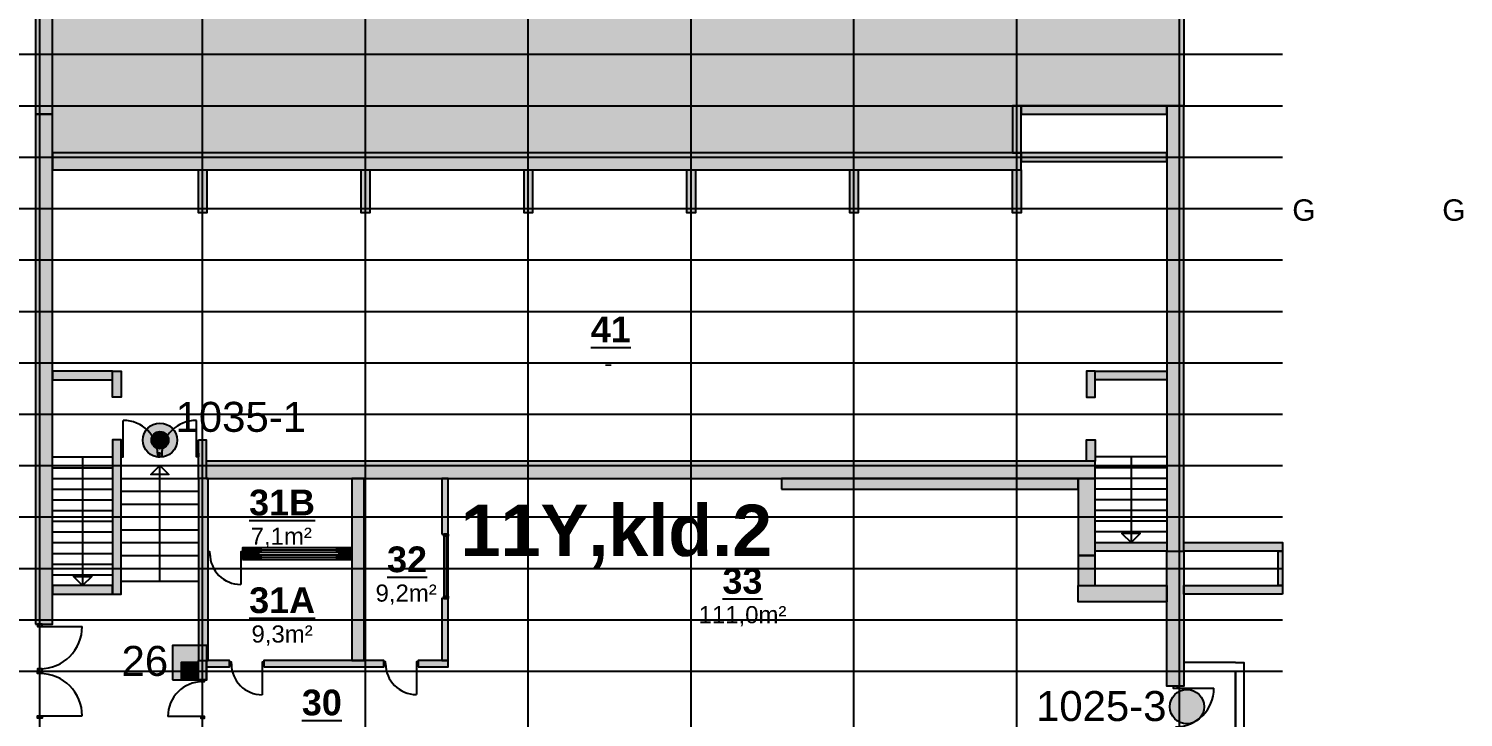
# Model space of a CAD drawing. Header units: millimetres. Extents: x 96064 to 243032, y 44049 to 165007.
# Drawn here: x 113041 to 146519, y 125522 to 141598 of the extents above; entities that cross this region are included whole.
import ezdxf

# ---------------------------------------------------------------- set-up
doc = ezdxf.new("R2010")
doc.units = ezdxf.units.MM
doc.header["$LTSCALE"] = 20
for name, color, linetype in [('-  Eksisterende', 7, 'CONTINUOUS'), ('-  Trapper', 1, 'CONTINUOUS'), ('- Døre og vinduer', 12, 'CONTINUOUS'), ('- EL og VVS', 4, 'CONTINUOUS'), ('-ADK', 140, 'CONTINUOUS'), ('-Dørfølere', 90, 'CONTINUOUS'), ('-Grid', 254, 'CONTINUOUS'), ('-Rum m2', 6, 'CONTINUOUS'), ('-Rumnumre', 6, 'CONTINUOUS'), ('-Sign. Rammer', 9, 'CONTINUOUS'), ('-Skrav. eksist.', 253, 'CONTINUOUS')]:
    doc.layers.add(name, color=color, linetype=linetype)
doc.styles.add('100', font='arial.ttf', dxfattribs={"height": 150})

# ---------------------------------------------------------------- blocks, each defined once
blk = doc.blocks.new('ADK')
at = {"layer": '-ADK'}
h = blk.add_hatch(color=256, dxfattribs=at)
h.dxf.hatch_style = 1
h.paths.add_polyline_path([(-400, -400), (400, -400), (400, 400), (-400, 400)])
blk.add_lwpolyline([(-400, -400), (400, -400), (400, 400), (-400, 400)], close=True, dxfattribs=at)
blk = doc.blocks.new('Dør-sensor')
at = {"layer": '-Dørfølere'}
h = blk.add_hatch(color=256, dxfattribs=at)
h.dxf.hatch_style = 1
edge = h.paths.add_edge_path()
edge.add_arc((0, 0), 400, 0, 360)
blk.add_circle((0, 0), 400, dxfattribs=at)

msp = doc.modelspace()

# ---------------------------------------------------------------- hatches: boundary and pattern name
at = {"layer": '-ADK'}
h = msp.add_hatch(color=256, dxfattribs=at)
h.dxf.hatch_style = 1
h.paths.add_polyline_path([(116600, 126400), (117000, 126400), (117000, 126800), (116600, 126800)])
at = {"layer": '-Dørfølere'}
h = msp.add_hatch(color=256, dxfattribs=at)
h.dxf.hatch_style = 1
edge = h.paths.add_edge_path()
edge.add_arc((116104, 131993), 200, 0, 360)
at = {"layer": '-Skrav. eksist.'}
h = msp.add_hatch(dxfattribs=at)
h.set_pattern_fill('ANSI36', color=256, scale=200)
h.paths.add_polyline_path([(113400, 71300), (134120, 71300), (134120, 64600), (135520, 64600), (135520, 71300), (137270, 71300), (137270, 64100), (139600, 64100), (139600, 59500), (113400, 59500)])
h.paths.add_polyline_path([(98200, 72400), (102000, 72400), (102000, 85400), (103100, 85400), (103100, 81400), (104700, 81400), (104700, 85400), (109100, 85400), (109100, 59500), (98200, 59500)])
h.paths.add_polyline_path([(117300, 98900), (139600, 98900), (139600, 85900), (121000, 85900), (121000, 87000), (117300, 87000)])
h.paths.add_polyline_path([(113600, 161500), (140000, 161500), (140000, 139800), (136000, 139800), (136000, 138700), (117200, 138700), (113600, 138700), (113600, 151700), (117000, 151700), (118500, 151700), (124800, 151700), (124800, 150600), (125700, 150600), (125700, 145500), (130700, 145500), (130700, 151700), (132400, 151700), (132400, 156600), (131100, 156600), (131100, 159100), (124600, 159100), (124600, 155100), (114700, 155100), (114700, 157800), (114500, 157800), (114500, 157300), (113600, 157300)])
h = msp.add_hatch(color=256, dxfattribs=at)
h.dxf.hatch_style = 1
h.paths.add_polyline_path([(113200, 139600), (113600, 139600), (113600, 152100), (113200, 152100)])
h = msp.add_hatch(color=256, dxfattribs=at)
h.dxf.hatch_style = 1
h.paths.add_polyline_path([(136200, 139800), (136000, 139800), (136000, 138700), (136200, 138700)])
h = msp.add_hatch(color=256, dxfattribs=at)
h.dxf.hatch_style = 1
h.paths.add_polyline_path([(136200, 139800), (136200, 139600), (139600, 139600), (139600, 139800)])
h = msp.add_hatch(color=256, dxfattribs=at)
h.dxf.hatch_style = 1
h.paths.add_polyline_path([(139600, 129400), (140000, 129400), (140000, 139800), (139600, 139800)])
h = msp.add_hatch(color=256, dxfattribs=at)
h.dxf.hatch_style = 1
h.paths.add_polyline_path([(113200, 127700), (113600, 127700), (113600, 139600), (113200, 139600)])
h = msp.add_hatch(color=256, dxfattribs=at)
h.dxf.hatch_style = 1
h.paths.add_polyline_path([(113600, 138300), (136200, 138300), (136200, 138700), (113600, 138700)])
h = msp.add_hatch(color=256, dxfattribs=at)
h.dxf.hatch_style = 1
h.paths.add_polyline_path([(136200, 138700), (136200, 138500), (139600, 138500), (139600, 138700)])
h = msp.add_hatch(color=256, dxfattribs=at)
h.dxf.hatch_style = 1
h.paths.add_polyline_path([(117000, 138300), (117200, 138300), (117200, 137300), (117000, 137300)])
h = msp.add_hatch(color=256, dxfattribs=at)
h.dxf.hatch_style = 1
h.paths.add_polyline_path([(120800, 138300), (121000, 138300), (121000, 137300), (120800, 137300)])
h = msp.add_hatch(color=256, dxfattribs=at)
h.dxf.hatch_style = 1
h.paths.add_polyline_path([(124600, 138300), (124800, 138300), (124800, 137300), (124600, 137300)])
h = msp.add_hatch(color=256, dxfattribs=at)
h.dxf.hatch_style = 1
h.paths.add_polyline_path([(128400, 138300), (128600, 138300), (128600, 137300), (128400, 137300)])
h = msp.add_hatch(color=256, dxfattribs=at)
h.dxf.hatch_style = 1
h.paths.add_polyline_path([(132200, 138300), (132400, 138300), (132400, 137300), (132200, 137300)])
h = msp.add_hatch(color=256, dxfattribs=at)
h.dxf.hatch_style = 1
h.paths.add_polyline_path([(136000, 138300), (136200, 138300), (136200, 137300), (136000, 137300)])
h = msp.add_hatch(color=256, dxfattribs=at)
h.dxf.hatch_style = 1
h.paths.add_polyline_path([(113600, 133400), (115000, 133400), (115000, 133600), (113600, 133600)])
h = msp.add_hatch(color=256, dxfattribs=at)
h.dxf.hatch_style = 1
h.paths.add_polyline_path([(115000, 133600), (115200, 133600), (115200, 133000), (115000, 133000)])
h = msp.add_hatch(color=256, dxfattribs=at)
h.dxf.hatch_style = 1
h.paths.add_polyline_path([(137930, 133600), (137730, 133600), (137730, 133000), (137930, 133000)])
h = msp.add_hatch(color=256, dxfattribs=at)
h.dxf.hatch_style = 1
h.paths.add_polyline_path([(139600, 133400), (137930, 133400), (137930, 133600), (139600, 133600)])
h = msp.add_hatch(color=256, dxfattribs=at)
h.dxf.hatch_style = 1
h.paths.add_polyline_path([(115000, 128400), (115200, 128400), (115200, 132000), (115000, 132000)])
h = msp.add_hatch(color=256, dxfattribs=at)
h.dxf.hatch_style = 1
h.paths.add_polyline_path([(117000, 132000), (117180, 132000), (117180, 131100), (117000, 131100)])
h = msp.add_hatch(color=256, dxfattribs=at)
h.dxf.hatch_style = 1
h.paths.add_polyline_path([(137930, 131500), (137730, 131500), (137730, 132000), (137930, 132000)])
h = msp.add_hatch(color=256, dxfattribs=at)
h.dxf.hatch_style = 1
h.paths.add_polyline_path([(117180, 131100), (137930, 131100), (137930, 131500), (117180, 131500)])
h = msp.add_hatch(color=256, dxfattribs=at)
h.dxf.hatch_style = 1
h.paths.add_polyline_path([(117230, 131100), (117000, 131100), (117000, 126850), (117230, 126850)])
h = msp.add_hatch(color=256, dxfattribs=at)
h.dxf.hatch_style = 1
h.paths.add_polyline_path([(120580, 126850), (120870, 126850), (120870, 131100), (120580, 131100)])
h = msp.add_hatch(color=256, dxfattribs=at)
h.dxf.hatch_style = 1
h.paths.add_polyline_path([(122680, 129800), (122830, 129800), (122830, 131100), (122680, 131100)])
h = msp.add_hatch(color=256, dxfattribs=at)
h.dxf.hatch_style = 1
h.paths.add_polyline_path([(130610, 130850), (137530, 130850), (137530, 131100), (130610, 131100)])
h = msp.add_hatch(color=256, dxfattribs=at)
h.dxf.hatch_style = 1
h.paths.add_polyline_path([(137930, 131100), (137530, 131100), (137530, 129300), (137930, 129300)])
h = msp.add_hatch(color=256, dxfattribs=at)
h.dxf.hatch_style = 1
h.paths.add_polyline_path([(139600, 129400), (137930, 129400), (137930, 129600), (139600, 129600)])
h = msp.add_hatch(color=256, dxfattribs=at)
h.dxf.hatch_style = 1
h.paths.add_polyline_path([(142300, 129400), (140000, 129400), (140000, 129600), (142300, 129600)])
h = msp.add_hatch(color=256, dxfattribs=at)
h.dxf.hatch_style = 1
h.paths.add_polyline_path([(118030, 129210), (118410, 129210), (118410, 129480), (118030, 129480)])
h = msp.add_hatch(color=256, dxfattribs=at)
h.dxf.hatch_style = 1
h.paths.add_polyline_path([(120280, 129210), (120580, 129210), (120580, 129480), (120280, 129480)])
h = msp.add_hatch(color=256, dxfattribs=at)
h.dxf.hatch_style = 1
h.paths.add_polyline_path([(137530, 129300), (137530, 128600), (137930, 128600), (137930, 129300)])
h = msp.add_hatch(color=256, dxfattribs=at)
h.dxf.hatch_style = 1
h.paths.add_polyline_path([(139600, 129400), (140000, 129400), (140000, 126250), (139600, 126250)])
h = msp.add_hatch(color=256, dxfattribs=at)
h.dxf.hatch_style = 1
h.paths.add_polyline_path([(142200, 129400), (142300, 129400), (142300, 128600), (142200, 128600)])
h = msp.add_hatch(color=256, dxfattribs=at)
h.dxf.hatch_style = 1
h.paths.add_polyline_path([(113600, 128400), (115000, 128400), (115000, 128600), (113600, 128600)])
h = msp.add_hatch(color=256, dxfattribs=at)
h.dxf.hatch_style = 1
h.paths.add_polyline_path([(139600, 128220), (137530, 128220), (137530, 128600), (139600, 128600)])
h = msp.add_hatch(color=256, dxfattribs=at)
h.dxf.hatch_style = 1
h.paths.add_polyline_path([(142300, 128400), (140000, 128400), (140000, 128600), (142300, 128600)])
h = msp.add_hatch(color=256, dxfattribs=at)
h.dxf.hatch_style = 1
h.paths.add_polyline_path([(122680, 126850), (122830, 126850), (122830, 128300), (122680, 128300)])
h = msp.add_hatch(color=256, dxfattribs=at)
h.dxf.hatch_style = 1
h.paths.add_polyline_path([(117000, 126850), (117180, 126850), (117180, 126400), (117000, 126400)])
h = msp.add_hatch(color=256, dxfattribs=at)
h.dxf.hatch_style = 1
h.paths.add_polyline_path([(117180, 126700), (117730, 126700), (117730, 126850), (117180, 126850)])
h = msp.add_hatch(color=256, dxfattribs=at)
h.dxf.hatch_style = 1
h.paths.add_polyline_path([(118530, 126700), (121330, 126700), (121330, 126850), (118530, 126850)])
h = msp.add_hatch(color=256, dxfattribs=at)
h.dxf.hatch_style = 1
h.paths.add_polyline_path([(122130, 126700), (122830, 126700), (122830, 126850), (122130, 126850)])

# ---------------------------------------------------------------- linework, layer by layer
at = {"layer": '-  Eksisterende'}
for points in [[(113200, 139600), (113600, 139600), (113600, 152100), (113200, 152100)], [(136200, 139800), (136000, 139800), (136000, 138700), (136200, 138700)], [(136200, 139800), (136200, 139600), (139600, 139600), (139600, 139800)], [(139600, 129400), (140000, 129400), (140000, 139800), (139600, 139800)], [(113200, 127700), (113600, 127700), (113600, 139600), (113200, 139600)], [(113600, 138300), (136200, 138300), (136200, 138700), (113600, 138700)], [(136200, 138700), (136200, 138500), (139600, 138500), (139600, 138700)], [(117000, 138300), (117200, 138300), (117200, 137300), (117000, 137300)], [(120800, 138300), (121000, 138300), (121000, 137300), (120800, 137300)], [(124600, 138300), (124800, 138300), (124800, 137300), (124600, 137300)], [(128400, 138300), (128600, 138300), (128600, 137300), (128400, 137300)], [(132200, 138300), (132400, 138300), (132400, 137300), (132200, 137300)], [(136000, 138300), (136200, 138300), (136200, 137300), (136000, 137300)], [(113600, 133400), (115000, 133400), (115000, 133600), (113600, 133600)], [(115000, 133600), (115200, 133600), (115200, 133000), (115000, 133000)], [(137930, 133600), (137730, 133600), (137730, 133000), (137930, 133000)], [(139600, 133400), (137930, 133400), (137930, 133600), (139600, 133600)], [(115000, 128400), (115200, 128400), (115200, 132000), (115000, 132000)], [(117000, 132000), (117180, 132000), (117180, 131100), (117000, 131100)], [(137930, 131500), (137730, 131500), (137730, 132000), (137930, 132000)], [(117180, 131100), (137930, 131100), (137930, 131500), (117180, 131500)], [(117230, 131100), (117000, 131100), (117000, 126850), (117230, 126850)], [(120580, 126850), (120870, 126850), (120870, 131100), (120580, 131100)], [(122680, 129800), (122830, 129800), (122830, 131100), (122680, 131100)], [(130610, 130850), (137530, 130850), (137530, 131100), (130610, 131100)], [(137930, 131100), (137530, 131100), (137530, 129300), (137930, 129300)], [(139600, 129400), (137930, 129400), (137930, 129600), (139600, 129600)], [(142300, 129400), (140000, 129400), (140000, 129600), (142300, 129600)], [(118030, 129210), (118410, 129210), (118410, 129480), (118030, 129480)], [(120280, 129210), (120580, 129210), (120580, 129480), (120280, 129480)], [(137530, 129300), (137530, 128600), (137930, 128600), (137930, 129300)], [(139600, 129400), (140000, 129400), (140000, 126250), (139600, 126250)], [(142200, 129400), (142300, 129400), (142300, 128600), (142200, 128600)], [(113600, 128400), (115000, 128400), (115000, 128600), (113600, 128600)], [(139600, 128220), (137530, 128220), (137530, 128600), (139600, 128600)], [(142300, 128400), (140000, 128400), (140000, 128600), (142300, 128600)], [(122680, 126850), (122830, 126850), (122830, 128300), (122680, 128300)], [(117000, 126850), (117180, 126850), (117180, 126400), (117000, 126400)], [(117180, 126700), (117730, 126700), (117730, 126850), (117180, 126850)], [(118530, 126700), (121330, 126700), (121330, 126850), (118530, 126850)], [(122130, 126700), (122830, 126700), (122830, 126850), (122130, 126850)]]:
    msp.add_lwpolyline(points, close=True, dxfattribs=at)
at = {"layer": '-  Trapper'}
for p, q in [((109600, 141000), (113200, 141000)), ((109600, 133800), (113200, 133800)), ((113600, 131600), (115000, 131600)), ((139600, 131600), (137930, 131600)), ((113600, 131350), (115000, 131350)), ((115200, 131400), (117000, 131400)), ((139600, 131350), (137930, 131350)), ((113600, 131100), (115000, 131100)), ((115200, 131100), (117000, 131100)), ((139600, 131100), (137930, 131100)), ((113600, 130850), (115000, 130850)), ((113600, 130600), (115000, 130600)), ((115200, 130800), (117000, 130800)), ((139600, 130850), (137930, 130850)), ((139600, 130600), (137930, 130600)), ((113600, 130350), (115000, 130350)), ((115200, 130500), (117000, 130500)), ((139600, 130350), (137930, 130350)), ((113600, 130100), (115000, 130100)), ((115200, 130200), (117000, 130200)), ((115200, 129900), (117000, 129900)), ((139600, 130100), (137930, 130100)), ((113600, 129850), (115000, 129850)), ((113600, 129600), (115000, 129600)), ((115200, 129600), (117000, 129600)), ((139600, 129850), (137930, 129850)), ((113600, 129350), (115000, 129350)), ((115200, 129300), (117000, 129300)), ((113600, 129100), (115000, 129100)), ((115200, 129000), (117000, 129000)), ((113600, 128850), (115000, 128850)), ((115200, 128700), (117000, 128700))]:
    msp.add_line(p, q, dxfattribs=at)
for points in [[(114300, 131600), (114300, 128600), (114087.9, 128812.1), (114512.1, 128812.1), (114300, 128600)], [(138765, 131600), (138765, 129600), (138977.1, 129812.1), (138552.9, 129812.1), (138765, 129600)], [(116100, 128700), (116100, 131400), (116312.1, 131187.9), (115887.9, 131187.9), (116100, 131400)], [(141200, 126800), (140000, 126800), (140000, 126600), (141200, 126600)], [(140000, 126600), (141200, 126600), (141200, 119800), (140000, 119800), (140000, 120000)], [(141200, 126800), (141400, 126800), (141400, 113800), (141200, 113800), (141200, 126600)]]:
    msp.add_lwpolyline(points, dxfattribs=at)
at = {"layer": '- Døre og vinduer'}
for p, q in [((115245, 131645), (115245, 132455)), ((116955, 131645), (116955, 132455)), ((122780, 129750), (122780, 128350)), ((117990, 129345), (117990, 128625)), ((118460, 129430), (120230, 129430)), ((118460, 129260), (120230, 129260)), ((113300, 127645), (114290, 127645)), ((118490, 126770), (118490, 126050)), ((122090, 126775), (122090, 126055)), ((139801.2, 126200), (140701.2, 126200)), ((113300, 125555), (114290, 125555)), ((117100, 125545), (116290, 125545))]:
    msp.add_line(p, q, dxfattribs=at)
for points in [[(115245, 131690), (115200, 131690), (115200, 131600), (115245, 131600)], [(116100, 131690), (116055, 131690), (116055, 131600), (116100, 131600)], [(116100, 131690), (116145, 131690), (116145, 131600), (116100, 131600)], [(116955, 131690), (117000, 131690), (117000, 131600), (116955, 131600)], [(122730, 128300), (122830, 128300), (122830, 129800), (122730, 129800)], [(122730, 129800), (122830, 129800), (122830, 129750), (122730, 129750)], [(117230, 129305), (117270, 129305), (117270, 129385), (117230, 129385)], [(117990, 129305), (118030, 129305), (118030, 129385), (117990, 129385)], [(120280, 129380), (120280, 129480), (118410, 129480), (118410, 129380)], [(118410, 129380), (118410, 129480), (118460, 129480), (118460, 129380)], [(120280, 129210), (120280, 129310), (118410, 129310), (118410, 129210)], [(118410, 129210), (118410, 129310), (118460, 129310), (118460, 129210)], [(120230, 129380), (120230, 129480), (120280, 129480), (120280, 129380)], [(120230, 129210), (120230, 129310), (120280, 129310), (120280, 129210)], [(122730, 128350), (122830, 128350), (122830, 128300), (122730, 128300)], [(113355, 127645), (113355, 127700), (113245, 127700), (113245, 127645)], [(113355, 126600), (113355, 126655), (113245, 126655), (113245, 126600)], [(113355, 126600), (113355, 126545), (113245, 126545), (113245, 126600)], [(117730, 126730), (117770, 126730), (117770, 126810), (117730, 126810)], [(118490, 126730), (118530, 126730), (118530, 126810), (118490, 126810)], [(121330, 126735), (121370, 126735), (121370, 126815), (121330, 126815)], [(122090, 126735), (122130, 126735), (122130, 126815), (122090, 126815)], [(117055, 126400), (117055, 126355), (117145, 126355), (117145, 126400)], [(139850, 126200), (139850, 126250), (139750, 126250), (139750, 126200)], [(113355, 125555), (113355, 125500), (113245, 125500), (113245, 125555)], [(117055, 125545), (117055, 125500), (117145, 125500), (117145, 125545)]]:
    msp.add_lwpolyline(points, close=True, dxfattribs=at)
for centre, radius, start, end in [((115245, 131645), 810, 0, 90), ((116955, 131645), 810, 90, 180), ((117990, 129345), 720, 180, 270), ((113300, 127645), 990, 270, 0), ((118490, 126770), 720, 180, 270), ((122090, 126775), 720, 180, 270), ((113300, 125555), 990, 0, 90), ((117100, 125545), 810, 90, 180), ((139801.2, 126200), 900, 270, 0)]:
    msp.add_arc(centre, radius, start, end, dxfattribs=at)
at = {"layer": '- EL og VVS', "color": 4}
msp.add_line((112750, 137400), (113200, 137400), dxfattribs=at)
at = {"layer": '-ADK'}
msp.add_lwpolyline([(116600, 126400), (117000, 126400), (117000, 126800), (116600, 126800)], close=True, dxfattribs=at)
at = {"layer": '-Dørfølere'}
msp.add_circle((116104, 131993), 200, dxfattribs=at)
at = {"layer": '-Grid', "color": 251}
for p, q in [((113300, 47600), (113300, 163600)), ((117100, 47600), (117100, 163600)), ((120900, 47600), (120900, 163600)), ((124700, 47600), (124700, 163600)), ((128500, 47600), (128500, 163600)), ((132300, 47600), (132300, 163600)), ((136100, 47600), (136100, 163600)), ((139900, 47600), (139900, 163600)), ((97100, 141000), (142300, 141000)), ((97100, 139800), (142300, 139800)), ((97100, 138600), (142300, 138600)), ((97100, 137400), (142300, 137400)), ((97100, 136200), (142300, 136200)), ((97100, 135000), (142300, 135000)), ((97100, 133800), (142300, 133800)), ((97100, 132600), (142300, 132600)), ((97100, 131400), (142300, 131400)), ((97100, 130200), (142300, 130200)), ((97100, 129000), (142300, 129000)), ((97100, 127800), (142300, 127800)), ((97100, 126600), (142300, 126600))]:
    msp.add_line(p, q, dxfattribs=at)
at = {"layer": '-Sign. Rammer'}
msp.add_lwpolyline([(140000, 161500), (140000, 139800), (136000, 139800), (136000, 138700), (117200, 138700), (117200, 138700), (113600, 138700), (113600, 151700)], dxfattribs=at)

# ---------------------------------------------------------------- block references
at = {"layer": '-Dørfølere'}
for name, p in [('Dør-sensor', (116104, 131993)), ('ADK', (116800, 126800)), ('Dør-sensor', (140069, 125771))]:
    msp.add_blockref(name, p, dxfattribs=at)

# ---------------------------------------------------------------- texts
at = {"layer": '-ADK', "insert": (114651, 127189), "char_height": 700, "attachment_point": 1, "style": '100'}
msp.add_mtext_dynamic_manual_height_columns('\\pi556.41;26', width=2127, gutter_width=750, heights=[0], dxfattribs=at)
at = {"layer": '-Dørfølere', "char_height": 700, "attachment_point": 1, "style": '100'}
for s, insert in [('\\pi-315.97;1035-1', (116784, 132887)), ('\\pi-383.53;1025-3', (136932, 126136))]:
    msp.add_mtext_dynamic_manual_height_columns(s, width=2127, gutter_width=750, heights=[0], dxfattribs=dict(at, insert=insert))
at = {"layer": '-Grid', "color": 3, "char_height": 500, "width": 361.302, "attachment_point": 5, "style": '100'}
for insert in [(142800, 137360.9), (146300, 137360.9)]:
    msp.add_mtext('{\\C7;G}', dxfattribs=dict(at, insert=insert))
at = {"layer": '-Rum m2', "color": 6, "char_height": 400, "attachment_point": 1, "style": '100'}
for s, insert in [('\\pi808.06;-', (125666, 133989)), ('\\pi187.18;7,1m²', (118034, 129950)), ('\\pi185.55;9,2m²', (120950, 128623)), ('\\pi-106.4;111,0m²', (128780, 128119)), ('\\pi185.55;9,3m²', (118055, 127668))]:
    msp.add_mtext_dynamic_manual_height_columns(s, width=1767, gutter_width=750, heights=[0], dxfattribs=dict(at, insert=insert))
at = {"layer": '-Rumnumre', "color": 6, "attachment_point": 1, "style": '100'}
for s, insert, char_height in [('\\pi493.25;{\\fArial|b1|i0|c0|p34;\\L41}', (125666, 134877), 600), ('\\pi151.1;{\\fArial|b1|i0|c0|p34;\\L31B}', (118034, 130838), 600), ('\\pi-2642.4;{\\fArial|b1|i0|c0|p34;11Y,kld.2}', (125763, 130486.1), 1200), ('\\pi454.17;{\\fArial|b1|i0|c0|p34;\\L32}', (120950, 129511), 600), ('\\pi451.1;{\\fArial|b1|i0|c0|p34;\\L33}', (128780, 129007), 600), ('\\pi132.07;{\\fArial|b1|i0|c0|p34;\\L31A}', (118055, 128556), 600), ('\\pi453.76;{\\fArial|b1|i0|c0|p34;\\L30}', (118962, 126169), 600)]:
    msp.add_mtext_dynamic_manual_height_columns(s, width=1767, gutter_width=750, heights=[0], dxfattribs=dict(at, insert=insert, char_height=char_height))

doc.saveas('drawing.dxf')
